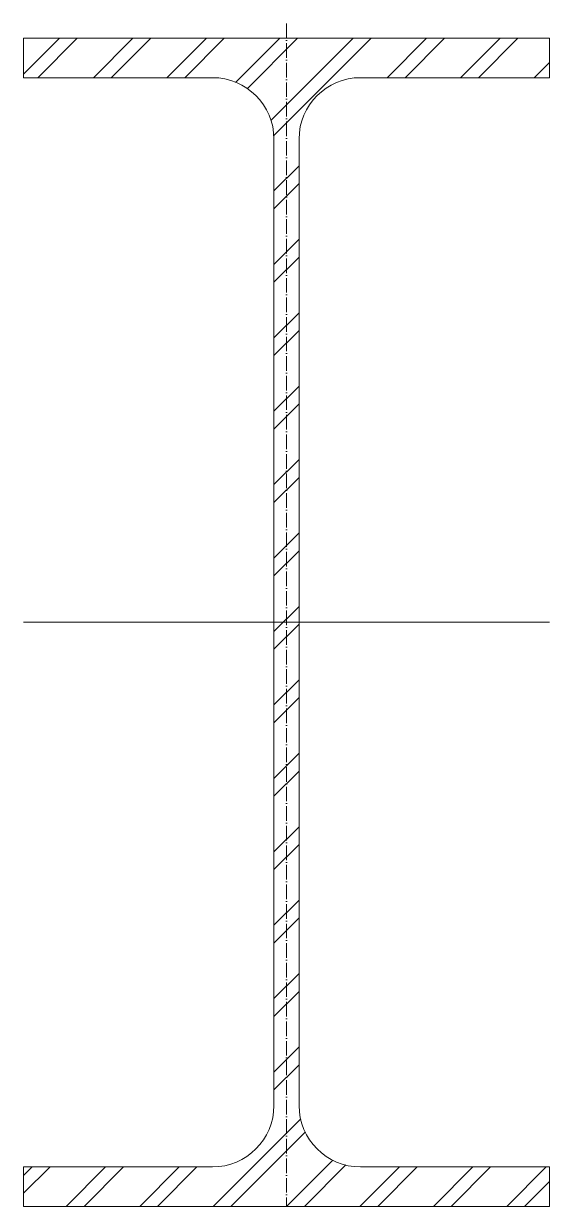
# Model space of a CAD drawing. Header units: metres. Extents: x -90 to 90, y -200 to 205.
import ezdxf

# ---------------------------------------------------------------- set-up
doc = ezdxf.new("R2010")
doc.units = ezdxf.units.M
doc.linetypes.add('MV_hartlijn_staal', pattern=[6.6, 5, -0.8, 0, -0.8])
doc.layers.add('A-DETL-GENF', color=92, linetype='Continuous', lineweight=18)

# ---------------------------------------------------------------- blocks, each defined once
blk = doc.blocks.new('28 Staalprofielen- IPE_HEA_HEB 2d - IPE400-3530730-00_0 Basismaterialen')
at = {"layer": 'A-DETL-GENF', "lineweight": 13}
h = blk.add_hatch(dxfattribs=at)
h.set_pattern_fill('FP_155', color=256, style=0, pattern_type=2)
h.set_pattern_definition([(45, (3630.222, -2755.394), (-12.57236, 12.57236), []), (45, (3630.222, -2736.344), (-12.57236, 12.57236), [])])
h.paths.add_polyline_path([(-21.4, -200), (90, -200), (90, -186.5), (25.3, -186.5), (19.86, -185.78), (14.8, -183.69), (10.45, -180.35), (7.11, -176), (5.02, -170.94), (4.3, -165.5), (4.3, 165.5), (5.02, 170.94), (7.11, 176), (10.45, 180.35), (14.8, 183.69), (19.86, 185.78), (25.3, 186.5), (90, 186.5), (90, 200), (-90, 200), (-90, 186.5), (-25.3, 186.5), (-19.86, 185.78), (-14.8, 183.69), (-10.45, 180.35), (-7.11, 176), (-5.02, 170.94), (-4.3, 165.5), (-4.3, -165.5), (-5.02, -170.94), (-7.11, -176), (-10.45, -180.35), (-14.8, -183.69), (-19.86, -185.78), (-25.3, -186.5), (-90, -186.5), (-90, -200)])
at = {"layer": 'A-DETL-GENF', "linetype": 'MV_hartlijn_staal', "lineweight": 13}
blk.add_line((0, 205), (0, -200), dxfattribs=at)
at = {"layer": 'A-DETL-GENF'}
for p, q in [((90, 200), (-90, 200)), ((-90, 200), (-90, 186.5)), ((90, 200), (-90, 200)), ((-90, 200), (-90, 186.5)), ((90, 186.5), (90, 200)), ((90, 200), (90, 186.5)), ((-90, 186.5), (-25.3, 186.5)), ((-90, 186.5), (-25.3, 186.5)), ((25.3, 186.5), (90, 186.5)), ((90, 186.5), (25.3, 186.5)), ((-4.3, 165.5), (-4.3, -165.5)), ((-4.3, 165.5), (-4.3, -165.5)), ((4.3, -165.5), (4.3, 165.5)), ((4.3, 165.5), (4.3, -165.5)), ((-90, 0), (90, 0)), ((-25.3, -186.5), (-90, -186.5)), ((-90, -186.5), (-90, -200)), ((-90, -200), (-90, -186.5)), ((-90, -186.5), (-25.3, -186.5)), ((90, -186.5), (25.3, -186.5)), ((90, -186.5), (25.3, -186.5)), ((90, -200), (90, -186.5)), ((90, -200), (90, -186.5)), ((-90, -200), (90, -200)), ((90, -200), (-90, -200))]:
    blk.add_line(p, q, dxfattribs=at)
for centre, start, end in [((-25.3, 165.5), 0, 90), ((-25.3, 165.5), 360, 90), ((25.3, 165.5), 90, 180), ((25.3, 165.5), 90, 180), ((-25.3, -165.5), 270, 0), ((-25.3, -165.5), 270, 0), ((25.3, -165.5), 180, 270), ((25.3, -165.5), 180, 270)]:
    blk.add_arc(centre, 21, start, end, dxfattribs=at)

msp = doc.modelspace()

# ---------------------------------------------------------------- block references
msp.add_blockref('28 Staalprofielen- IPE_HEA_HEB 2d - IPE400-3530730-00_0 Basismaterialen', (0, 0))

doc.saveas('drawing.dxf')
